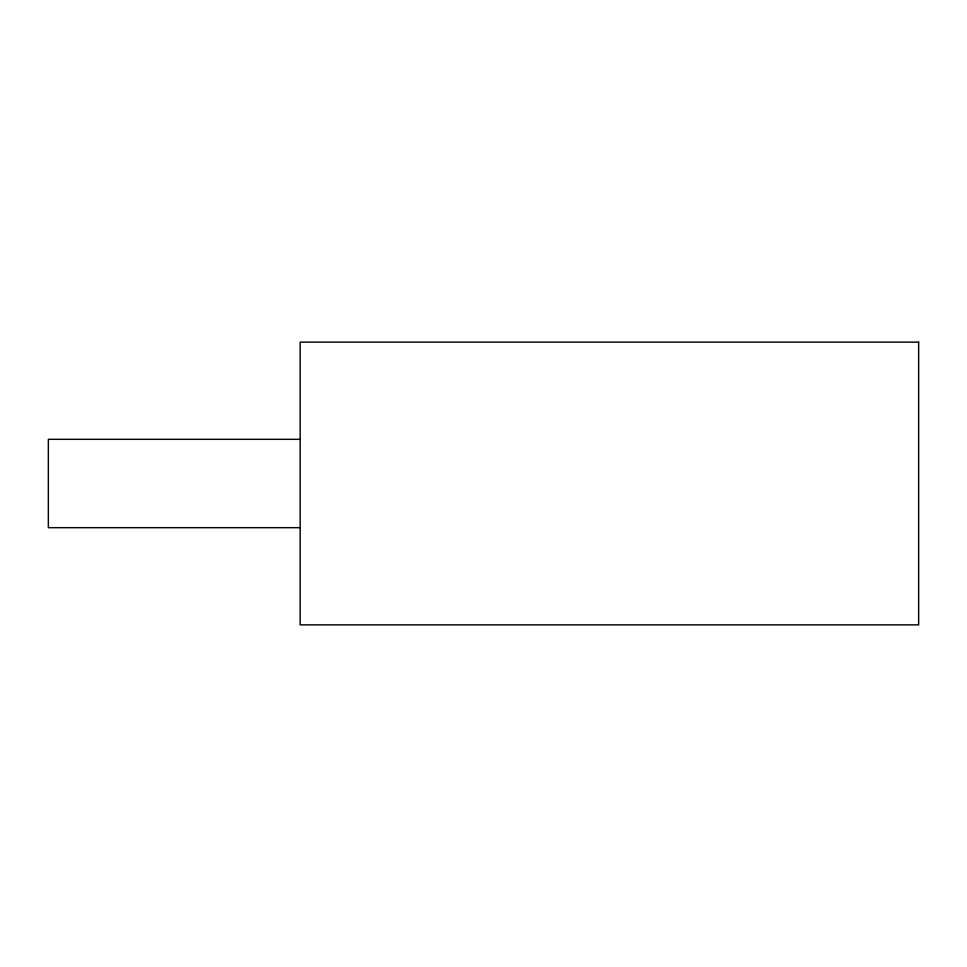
<?xml version="1.0" encoding="UTF-8"?>
<svg xmlns="http://www.w3.org/2000/svg" width="967" height="967" viewBox="0 0 967 967"><rect width="100%" height="100%" fill="white"/><g stroke="black" fill="none" stroke-linecap="round" stroke-linejoin="round"><path stroke-width="1.45" d="M299.673 439.32L48.35 439.32L48.35 527.68L299.673 527.68M918.65 342.137L300.157 342.137L300.157 624.863L918.65 624.863L918.65 342.137"/></g></svg>
